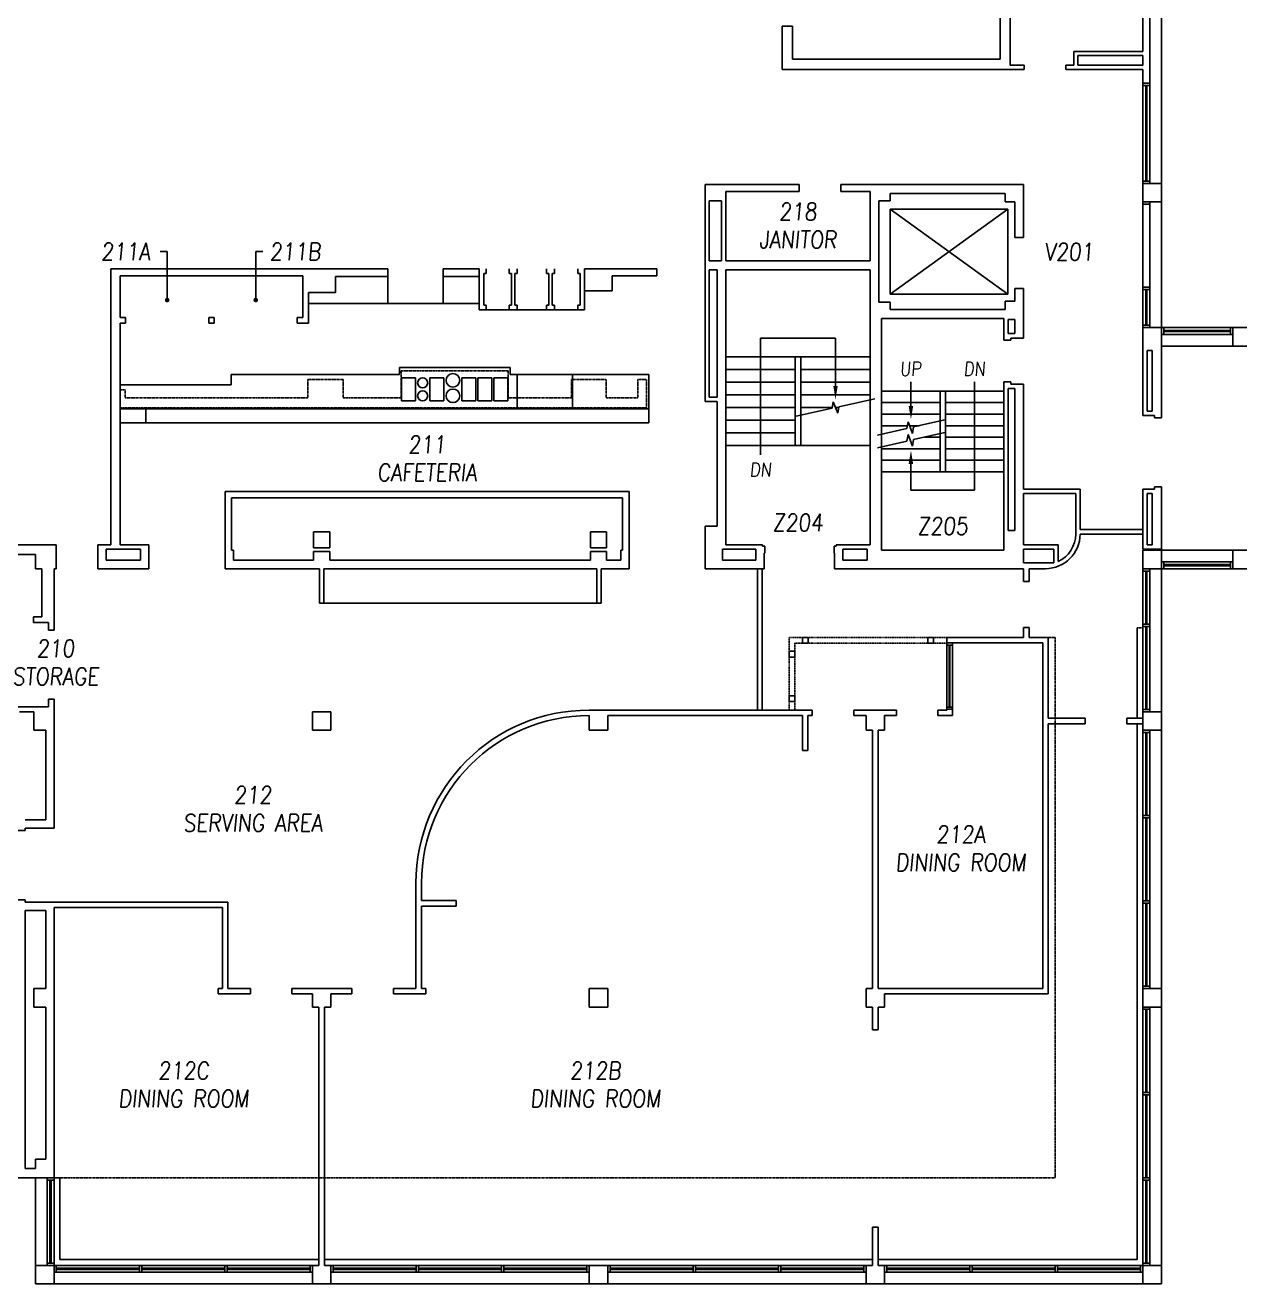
# Model space of a CAD drawing. Extents: x 1352 to 4791, y 589 to 3366.
# Drawn here: x 2563 to 3616, y 648 to 1739 of the extents above; entities that cross this region are included whole.
import ezdxf
from ezdxf.enums import TextEntityAlignment as Align

# ---------------------------------------------------------------- set-up
doc = ezdxf.new("R2010")
doc.units = 0
doc.header["$MEASUREMENT"] = 0
doc.linetypes.add('HIDDEN', pattern=[0.375, 0.25, -0.125])
doc.linetypes.add('HIDDEN2', pattern=[0.1875, 0.125, -0.0625])
for name, color, linetype in [('A-BELOW', 111, 'CONTINUOUS'), ('A-FS-ID', 6, 'CONTINUOUS'), ('A-FS-NM', 6, 'CONTINUOUS'), ('A-GLAZ', 191, 'CONTINUOUS'), ('A-OVHD', 111, 'CONTINUOUS'), ('A-STRS', 4, 'CONTINUOUS'), ('A-WL-EX', 171, 'CONTINUOUS')]:
    doc.layers.add(name, color=color, linetype=linetype)
doc.styles.get("Standard").update_dxf_attribs({"font": 'romans.shx', "width": 0.85, "oblique": 5, "height": 15})

msp = doc.modelspace()

# ---------------------------------------------------------------- linework, layer by layer
at = {"layer": 'A-BELOW'}
for p, q in [((3548, 1601.6), (3548, 1864.6)), ((3532, 1603.6), (3532, 1686.4)), ((3538, 1686.4), (3538, 1603.6)), ((3548, 1476.6), (3548, 1585.6)), ((2877.5, 1527.5), (2877.5, 1497.5)), ((2925.5, 1527.5), (2925.5, 1497.5)), ((2956.5, 1527.5), (2956.5, 1492)), ((2960.5, 1523.5), (2962.5, 1523.5)), ((2960.5, 1523.5), (2960.5, 1496)), ((2962.5, 1527.5), (2962.5, 1523.5)), ((2982.5, 1527.5), (2982.5, 1523.5)), ((2982.5, 1523.5), (2984.5, 1523.5)), ((2984.5, 1523.5), (2984.5, 1496)), ((2987.5, 1523.5), (2989.5, 1523.5)), ((2987.5, 1523.5), (2987.5, 1496)), ((2989.5, 1527.5), (2989.5, 1523.5)), ((3015, 1527.5), (3015, 1523.5)), ((3015, 1523.5), (3017, 1523.5)), ((3017, 1523.5), (3017, 1496)), ((3020, 1523.5), (3022, 1523.5)), ((3020, 1523.5), (3020, 1496)), ((3022, 1527.5), (3022, 1523.5)), ((3042, 1527.5), (3042, 1523.5)), ((3042, 1523.5), (3044, 1523.5)), ((3044, 1523.5), (3044, 1496)), ((3048, 1508.6), (3048, 1492)), ((3532, 1478.6), (3532, 1509.6)), ((3538, 1509.6), (3538, 1478.6)), ((2808.6, 1497.5), (2956.5, 1497.5)), ((2960.5, 1496), (2962.5, 1496)), ((2962.5, 1496), (2962.5, 1492)), ((2982.5, 1496), (2982.5, 1492)), ((2982.5, 1496), (2984.5, 1496)), ((2987.5, 1496), (2989.5, 1496)), ((2989.5, 1496), (2989.5, 1492)), ((3015, 1496), (3015, 1492)), ((3015, 1496), (3017, 1496)), ((3020, 1496), (3022, 1496)), ((3022, 1496), (3022, 1492)), ((3042, 1496), (3044, 1496)), ((3042, 1496), (3042, 1492)), ((2956.5, 1492), (3048, 1492)), ((3608, 1476.6), (3550, 1476.6)), ((3550, 1470.6), (3608, 1470.6)), ((3548, 1460.6), (3610, 1460.6)), ((2887.4, 1442.1), (2983.4, 1442.1)), ((2887.4, 1442.1), (2887.4, 1436.1)), ((2983.4, 1442.1), (2983.4, 1436.1)), ((2741.6, 1436.1), (2887.4, 1436.1)), ((2741.6, 1436.1), (2741.6, 1427.1)), ((2983.4, 1436.1), (3103.6, 1436.1)), ((2989.4, 1436.1), (2989.4, 1406.1)), ((3037.6, 1436.1), (3037.6, 1406.1)), ((3103.6, 1436.1), (3103.6, 1394.1)), ((2645.3, 1427.1), (2741.6, 1427.1)), ((2645.3, 1406.1), (3103.6, 1406.1)), ((2667.6, 1406.1), (2667.6, 1394.1)), ((2645.3, 1394.1), (3103.6, 1394.1)), ((3548, 1283.6), (3610, 1283.6)), ((3548, 1143.6), (3548, 1267.6)), ((3550, 1273.6), (3608, 1273.6)), ((3608, 1267.6), (3550, 1267.6)), ((3532, 1219.6), (3532, 1265.6)), ((3538, 1265.6), (3538, 1219.6)), ((2821.9, 1237.6), (3058.6, 1237.6)), ((3526.9, 1138), (3526.9, 1216.2)), ((3532, 1145.6), (3532, 1217.6)), ((3538, 1217.6), (3538, 1145.6)), ((3362, 1201.2), (3362, 1147.7)), ((3366.8, 1201.2), (3366.8, 1147.7)), ((3526.9, 668.7), (3526.9, 1133.2)), ((3532, 1053.6), (3532, 1125.6)), ((3538, 1125.6), (3538, 1053.6)), ((3548, 903.6), (3548, 1127.6)), ((3532, 979.6), (3532, 1051.6)), ((3538, 1051.6), (3538, 979.6)), ((3532, 905.6), (3532, 977.6)), ((3538, 977.6), (3538, 905.6)), ((3532, 813.6), (3532, 885.6)), ((3538, 885.6), (3538, 813.6)), ((3548, 663.6), (3548, 887.6)), ((3532, 739.6), (3532, 811.6)), ((3538, 811.6), (3538, 739.6)), ((2572, 663.6), (2572, 739.6)), ((2582, 665.6), (2582, 737.6)), ((2588, 739.6), (2593.1, 739.6)), ((2588, 737.6), (2588, 665.6)), ((2593.1, 668.7), (2593.1, 739.6)), ((3532, 665.6), (3532, 737.6)), ((3538, 737.6), (3538, 665.6)), ((2590, 663.6), (2662, 663.6)), ((2662, 657.6), (2590, 657.6)), ((2664, 663.6), (2736, 663.6)), ((2736, 657.6), (2664, 657.6)), ((2738, 663.6), (2810, 663.6)), ((2810, 657.6), (2738, 657.6)), ((2830, 663.6), (2902, 663.6)), ((2902, 657.6), (2830, 657.6)), ((2904, 663.6), (2976, 663.6)), ((2976, 657.6), (2904, 657.6)), ((2978, 663.6), (3050, 663.6)), ((3050, 657.6), (2978, 657.6)), ((3070, 663.6), (3142, 663.6)), ((3142, 657.6), (3070, 657.6)), ((3144, 663.6), (3216, 663.6)), ((3216, 657.6), (3144, 657.6)), ((3218, 663.6), (3290, 663.6)), ((3290, 657.6), (3218, 657.6)), ((3310, 663.6), (3382, 663.6)), ((3382, 657.6), (3310, 657.6)), ((3384, 663.6), (3456, 663.6)), ((3456, 657.6), (3384, 657.6)), ((3458, 663.6), (3530, 663.6)), ((3530, 657.6), (3458, 657.6))]:
    msp.add_line(p, q, dxfattribs=at)
at = {"layer": 'A-BELOW', "linetype": 'HIDDEN'}
for p, q in [((2808.1, 1431.6), (2838.6, 1431.6)), ((2808.1, 1431.6), (2808.1, 1415.6)), ((2838.6, 1431.6), (2838.6, 1415.6)), ((2888.9, 1439.1), (2981.6, 1439.1)), ((2888.9, 1439.1), (2888.9, 1415.6)), ((2981.6, 1439.1), (2981.6, 1415.6)), ((3036.6, 1431.6), (3066.6, 1431.6)), ((3036.6, 1431.6), (3036.6, 1415.6)), ((3066.6, 1431.6), (3066.6, 1415.6)), ((3094.1, 1431.6), (3101.6, 1431.6)), ((3094.1, 1431.6), (3094.1, 1415.6)), ((3101.6, 1431.6), (3101.6, 1407.1)), ((2645.3, 1422.6), (2649.6, 1422.6)), ((2649.6, 1422.6), (2649.6, 1415.6)), ((2649.6, 1415.6), (2808.1, 1415.6)), ((2838.6, 1415.6), (2888.9, 1415.6)), ((2981.6, 1415.6), (3036.6, 1415.6)), ((3066.6, 1415.6), (3094.1, 1415.6)), ((2645.3, 1407.1), (3101.6, 1407.1))]:
    msp.add_line(p, q, dxfattribs=at)
at = {"layer": 'A-BELOW', "linetype": 'Continuous'}
for p, q in [((2889.3, 1433.1), (2901.3, 1433.1)), ((2889.3, 1433.1), (2889.3, 1413.1)), ((2901.3, 1433.1), (2901.3, 1413.1)), ((2913.9, 1433.1), (2925.9, 1433.1)), ((2913.9, 1433.1), (2913.9, 1413.1)), ((2925.9, 1433.1), (2925.9, 1413.1)), ((2941.6, 1433.1), (2953.6, 1433.1)), ((2941.6, 1433.1), (2941.6, 1413.1)), ((2953.6, 1433.1), (2953.6, 1413.1)), ((2955.5, 1433.1), (2967.5, 1433.1)), ((2955.5, 1433.1), (2955.5, 1413.1)), ((2967.5, 1433.1), (2967.5, 1413.1)), ((2969.4, 1433.1), (2981.4, 1433.1)), ((2969.4, 1433.1), (2969.4, 1413.1)), ((2981.4, 1433.1), (2981.4, 1413.1)), ((2889.3, 1413.1), (2901.3, 1413.1)), ((2913.9, 1413.1), (2925.9, 1413.1)), ((2941.6, 1413.1), (2953.6, 1413.1)), ((2955.5, 1413.1), (2967.5, 1413.1)), ((2969.4, 1413.1), (2981.4, 1413.1)), ((2593.1, 668.7), (2817.6, 668.7)), ((2822.4, 668.7), (3297.6, 668.7)), ((3302.4, 668.7), (3526.9, 668.7)), ((2588, 647.6), (2812, 647.6)), ((2828, 647.6), (3052, 647.6)), ((3068, 647.6), (3292, 647.6)), ((3308, 647.6), (3532, 647.6))]:
    msp.add_line(p, q, dxfattribs=at)
for centre, radius in [((2907.6, 1428.7), 4.38), ((2933.8, 1430.9), 5.88), ((2907.6, 1417.5), 4.38), ((2933.8, 1417.5), 5.88)]:
    msp.add_circle(centre, radius, dxfattribs=at)
at = {"layer": 'A-FS-ID'}
for p, q in [((2680.1, 1542.5), (2686.1, 1542.5)), ((2686.1, 1500.5), (2686.1, 1542.5)), ((2762.9, 1500.5), (2762.9, 1542.5)), ((2768.9, 1542.5), (2762.9, 1542.5))]:
    msp.add_line(p, q, dxfattribs=at)
at = {"layer": 'A-FS-ID', "const_width": 2}
for points in [[(2685.1, 1500.5, 1), (2687.1, 1500.5, 1)], [(2763.9, 1500.5, -1), (2761.9, 1500.5, -1)]]:
    msp.add_lwpolyline(points, format="xyb", close=True, dxfattribs=at)
at = {"layer": 'A-GLAZ'}
for p, q in [((3532, 1688.4), (3532, 1686.4)), ((3538, 1688.4), (3532, 1688.4)), ((3538, 1686.4), (3532, 1686.4)), ((3534.5, 1686.4), (3534.5, 1603.6)), ((3534.8, 1686.4), (3534.8, 1603.6)), ((3535.3, 1686.4), (3535.3, 1603.6)), ((3535.5, 1686.4), (3535.5, 1603.6)), ((3538, 1688.4), (3538, 1686.4)), ((3538, 1603.6), (3532, 1603.6)), ((3532, 1603.6), (3532, 1601.6)), ((3538, 1601.6), (3532, 1601.6)), ((3538, 1603.6), (3538, 1601.6)), ((3538, 1585.6), (3532, 1585.6)), ((3532, 1585.6), (3532, 1583.6)), ((3532, 1511.6), (3532, 1583.6)), ((3538, 1583.6), (3532, 1583.6)), ((3538, 1585.6), (3538, 1583.6)), ((3538, 1583.6), (3538, 1511.6)), ((3538, 1511.6), (3532, 1511.6)), ((3532, 1511.6), (3532, 1509.6)), ((3538, 1509.6), (3532, 1509.6)), ((3534.5, 1509.6), (3534.5, 1478.6)), ((3534.8, 1509.6), (3534.8, 1478.6)), ((3535.3, 1509.6), (3535.3, 1478.6)), ((3535.5, 1509.6), (3535.5, 1478.6)), ((3538, 1511.6), (3538, 1509.6)), ((3538, 1478.6), (3532, 1478.6)), ((3532, 1478.6), (3532, 1476.6)), ((3538, 1476.6), (3532, 1476.6)), ((3538, 1478.6), (3538, 1476.6)), ((3548, 1470.6), (3548, 1476.6)), ((3548, 1476.6), (3550, 1476.6)), ((3550, 1470.6), (3550, 1476.6)), ((3550, 1474.1), (3608, 1474.1)), ((3550, 1473.9), (3608, 1473.9)), ((3550, 1473.4), (3608, 1473.4)), ((3550, 1473.1), (3608, 1473.1)), ((3608, 1476.6), (3610, 1476.6)), ((3608, 1470.6), (3608, 1476.6)), ((3610, 1470.6), (3610, 1476.6)), ((3548, 1470.6), (3550, 1470.6)), ((3608, 1470.6), (3610, 1470.6)), ((3538, 1267.6), (3532, 1267.6)), ((3532, 1267.6), (3532, 1265.6)), ((3538, 1267.6), (3538, 1265.6)), ((3548, 1273.6), (3548, 1267.6)), ((3548, 1273.6), (3550, 1273.6)), ((3548, 1267.6), (3550, 1267.6)), ((3550, 1273.6), (3550, 1267.6)), ((3550, 1271.1), (3608, 1271.1)), ((3550, 1270.9), (3608, 1270.9)), ((3550, 1270.4), (3608, 1270.4)), ((3550, 1270.1), (3608, 1270.1)), ((3608, 1273.6), (3608, 1267.6)), ((3608, 1273.6), (3610, 1273.6)), ((3608, 1267.6), (3610, 1267.6)), ((3610, 1273.6), (3610, 1267.6)), ((3538, 1265.6), (3532, 1265.6)), ((3534.5, 1265.6), (3534.5, 1219.6)), ((3534.8, 1265.6), (3534.8, 1219.6)), ((3535.3, 1265.6), (3535.3, 1219.6)), ((3535.5, 1265.6), (3535.5, 1219.6)), ((3538, 1219.6), (3532, 1219.6)), ((3532, 1219.6), (3532, 1217.6)), ((3538, 1217.6), (3532, 1217.6)), ((3534.5, 1217.6), (3534.5, 1145.6)), ((3534.8, 1217.6), (3534.8, 1145.6)), ((3535.3, 1217.6), (3535.3, 1145.6)), ((3535.5, 1217.6), (3535.5, 1145.6)), ((3538, 1219.6), (3538, 1217.6)), ((3362, 1201.2), (3362, 1203.2)), ((3362, 1201.2), (3366.8, 1201.2)), ((3364.1, 1201.2), (3364.1, 1147.7)), ((3364.6, 1201.2), (3364.6, 1147.7)), ((3366.8, 1201.2), (3366.8, 1203.2)), ((3362, 1147.7), (3366.8, 1147.7)), ((3362, 1145.7), (3362, 1147.7)), ((3366.8, 1145.7), (3366.8, 1147.7)), ((3538, 1145.6), (3532, 1145.6)), ((3532, 1145.6), (3532, 1143.6)), ((3538, 1143.6), (3532, 1143.6)), ((3538, 1145.6), (3538, 1143.6)), ((3538, 1127.6), (3532, 1127.6)), ((3532, 1127.6), (3532, 1125.6)), ((3538, 1125.6), (3532, 1125.6)), ((3534.5, 1125.6), (3534.5, 1053.6)), ((3534.8, 1125.6), (3534.8, 1053.6)), ((3535.3, 1125.6), (3535.3, 1053.6)), ((3535.5, 1125.6), (3535.5, 1053.6)), ((3538, 1127.6), (3538, 1125.6)), ((3538, 1053.6), (3532, 1053.6)), ((3532, 1053.6), (3532, 1051.6)), ((3538, 1051.6), (3532, 1051.6)), ((3534.5, 1051.6), (3534.5, 979.6)), ((3534.8, 1051.6), (3534.8, 979.6)), ((3535.3, 1051.6), (3535.3, 979.6)), ((3535.5, 1051.6), (3535.5, 979.6)), ((3538, 1053.6), (3538, 1051.6)), ((3538, 979.6), (3532, 979.6)), ((3532, 979.6), (3532, 977.6)), ((3538, 977.6), (3532, 977.6)), ((3534.5, 977.6), (3534.5, 905.6)), ((3534.8, 977.6), (3534.8, 905.6)), ((3535.3, 977.6), (3535.3, 905.6)), ((3535.5, 977.6), (3535.5, 905.6)), ((3538, 979.6), (3538, 977.6)), ((3538, 905.6), (3532, 905.6)), ((3532, 905.6), (3532, 903.6)), ((3538, 903.6), (3532, 903.6)), ((3538, 905.6), (3538, 903.6)), ((3538, 887.6), (3532, 887.6)), ((3532, 887.6), (3532, 885.6)), ((3538, 885.6), (3532, 885.6)), ((3534.5, 885.6), (3534.5, 813.6)), ((3534.8, 885.6), (3534.8, 813.6)), ((3535.3, 885.6), (3535.3, 813.6)), ((3535.5, 885.6), (3535.5, 813.6)), ((3538, 887.6), (3538, 885.6)), ((3538, 813.6), (3532, 813.6)), ((3532, 813.6), (3532, 811.6)), ((3538, 811.6), (3532, 811.6)), ((3534.5, 811.6), (3534.5, 739.6)), ((3534.8, 811.6), (3534.8, 739.6)), ((3535.3, 811.6), (3535.3, 739.6)), ((3535.5, 811.6), (3535.5, 739.6)), ((3538, 813.6), (3538, 811.6)), ((2582, 737.6), (2582, 739.6)), ((2582, 739.6), (2588, 739.6)), ((2582, 737.6), (2588, 737.6)), ((2584.5, 665.6), (2584.5, 737.6)), ((2584.8, 665.6), (2584.8, 737.6)), ((2585.3, 665.6), (2585.3, 737.6)), ((2585.5, 665.6), (2585.5, 737.6)), ((2588, 737.6), (2588, 739.6)), ((3538, 739.6), (3532, 739.6)), ((3532, 739.6), (3532, 737.6)), ((3538, 737.6), (3532, 737.6)), ((3534.5, 737.6), (3534.5, 665.6)), ((3534.8, 737.6), (3534.8, 665.6)), ((3535.3, 737.6), (3535.3, 665.6)), ((3535.5, 737.6), (3535.5, 665.6)), ((3538, 739.6), (3538, 737.6)), ((2582, 663.6), (2582, 665.6)), ((2582, 665.6), (2588, 665.6)), ((2582, 663.6), (2588, 663.6)), ((2588, 663.6), (2588, 665.6)), ((2588, 663.6), (2590, 663.6)), ((2588, 663.6), (2588, 657.6)), ((2588, 657.6), (2590, 657.6)), ((2590, 663.6), (2590, 657.6)), ((2590, 661.1), (2662, 661.1)), ((2590, 660.9), (2662, 660.9)), ((2590, 660.4), (2662, 660.4)), ((2590, 660.1), (2662, 660.1)), ((2662, 663.6), (2662, 657.6)), ((2662, 663.6), (2664, 663.6)), ((2662, 657.6), (2664, 657.6)), ((2664, 663.6), (2664, 657.6)), ((2664, 661.1), (2736, 661.1)), ((2664, 660.9), (2736, 660.9)), ((2664, 660.4), (2736, 660.4)), ((2664, 660.1), (2736, 660.1)), ((2736, 663.6), (2738, 663.6)), ((2736, 663.6), (2736, 657.6)), ((2736, 657.6), (2738, 657.6)), ((2738, 663.6), (2738, 657.6)), ((2738, 661.1), (2810, 661.1)), ((2738, 660.9), (2810, 660.9)), ((2738, 660.4), (2810, 660.4)), ((2738, 660.1), (2810, 660.1)), ((2810, 663.6), (2812, 663.6)), ((2810, 663.6), (2810, 657.6)), ((2810, 657.6), (2812, 657.6)), ((2812, 663.6), (2812, 657.6)), ((2828, 663.6), (2828, 657.6)), ((2828, 663.6), (2830, 663.6)), ((2828, 657.6), (2830, 657.6)), ((2830, 663.6), (2830, 657.6)), ((2830, 661.1), (2902, 661.1)), ((2830, 660.9), (2902, 660.9)), ((2830, 660.4), (2902, 660.4)), ((2830, 660.1), (2902, 660.1)), ((2902, 663.6), (2904, 663.6)), ((2902, 663.6), (2902, 657.6)), ((2902, 657.6), (2904, 657.6)), ((2904, 663.6), (2904, 657.6)), ((2904, 661.1), (2976, 661.1)), ((2904, 660.9), (2976, 660.9)), ((2904, 660.4), (2976, 660.4)), ((2904, 660.1), (2976, 660.1)), ((2976, 663.6), (2976, 657.6)), ((2976, 663.6), (2978, 663.6)), ((2976, 657.6), (2978, 657.6)), ((2978, 663.6), (2978, 657.6)), ((2978, 661.1), (3050, 661.1)), ((2978, 660.9), (3050, 660.9)), ((2978, 660.4), (3050, 660.4)), ((2978, 660.1), (3050, 660.1)), ((3050, 663.6), (3050, 657.6)), ((3050, 663.6), (3052, 663.6)), ((3050, 657.6), (3052, 657.6)), ((3052, 663.6), (3052, 657.6)), ((3068, 663.6), (3070, 663.6)), ((3068, 663.6), (3068, 657.6)), ((3068, 657.6), (3070, 657.6)), ((3070, 663.6), (3070, 657.6)), ((3070, 661.1), (3142, 661.1)), ((3070, 660.9), (3142, 660.9)), ((3070, 660.4), (3142, 660.4)), ((3070, 660.1), (3142, 660.1)), ((3142, 663.6), (3142, 657.6)), ((3142, 663.6), (3144, 663.6)), ((3142, 657.6), (3144, 657.6)), ((3144, 663.6), (3144, 657.6)), ((3144, 661.1), (3216, 661.1)), ((3144, 660.9), (3216, 660.9)), ((3144, 660.4), (3216, 660.4)), ((3144, 660.1), (3216, 660.1)), ((3216, 663.6), (3218, 663.6)), ((3216, 663.6), (3216, 657.6)), ((3216, 657.6), (3218, 657.6)), ((3218, 663.6), (3218, 657.6)), ((3218, 661.1), (3290, 661.1)), ((3218, 660.9), (3290, 660.9)), ((3218, 660.4), (3290, 660.4)), ((3218, 660.1), (3290, 660.1)), ((3290, 663.6), (3290, 657.6)), ((3290, 663.6), (3292, 663.6)), ((3290, 657.6), (3292, 657.6)), ((3308, 663.6), (3308, 657.6)), ((3308, 663.6), (3310, 663.6)), ((3308, 657.6), (3310, 657.6)), ((3310, 663.6), (3310, 657.6)), ((3310, 661.1), (3382, 661.1)), ((3310, 660.9), (3382, 660.9)), ((3310, 660.4), (3382, 660.4)), ((3310, 660.1), (3382, 660.1)), ((3382, 663.6), (3384, 663.6)), ((3382, 663.6), (3382, 657.6)), ((3382, 657.6), (3384, 657.6)), ((3384, 663.6), (3384, 657.6)), ((3384, 661.1), (3456, 661.1)), ((3384, 660.9), (3456, 660.9)), ((3384, 660.4), (3456, 660.4)), ((3384, 660.1), (3456, 660.1)), ((3456, 663.6), (3456, 657.6)), ((3456, 663.6), (3458, 663.6)), ((3456, 657.6), (3458, 657.6)), ((3458, 663.6), (3458, 657.6)), ((3458, 661.1), (3530, 661.1)), ((3458, 660.9), (3530, 660.9)), ((3458, 660.4), (3530, 660.4)), ((3458, 660.1), (3530, 660.1)), ((3530, 663.6), (3532, 663.6)), ((3530, 663.6), (3530, 657.6)), ((3530, 657.6), (3532, 657.6)), ((3538, 665.6), (3532, 665.6)), ((3532, 665.6), (3532, 663.6)), ((3538, 663.6), (3532, 663.6)), ((3532, 663.6), (3532, 657.6)), ((3538, 665.6), (3538, 663.6))]:
    msp.add_line(p, q, dxfattribs=at)
at = {"layer": 'A-OVHD', "linetype": 'HIDDEN'}
for p, q in [((3526.9, 1216.2), (3532, 1216.2)), ((3449.9, 1208), (3456, 1208)), ((3456, 739.6), (3456, 1208)), ((2593.1, 739.6), (3456, 739.6))]:
    msp.add_line(p, q, dxfattribs=at)
at = {"layer": 'A-OVHD', "linetype": 'HIDDEN2'}
for p, q in [((3225.3, 1196), (3225.3, 1208)), ((3225.3, 1208), (3236.8, 1208)), ((3230.3, 1203), (3236.8, 1203)), ((3230.3, 1203), (3230.3, 1196)), ((3241.8, 1208), (3345.5, 1208)), ((3241.8, 1203), (3345.5, 1203)), ((3350.5, 1208), (3362, 1208)), ((3350.5, 1203), (3362, 1203)), ((3225.3, 1157.5), (3225.3, 1191)), ((3230.3, 1191), (3230.3, 1157.5)), ((3225.3, 1145), (3225.3, 1152.5)), ((3230.3, 1152.5), (3230.3, 1145))]:
    msp.add_line(p, q, dxfattribs=at)
at = {"layer": 'A-STRS'}
for p, q in [((3313, 1579.3), (3414.9, 1579.3)), ((3313, 1579.3), (3414.9, 1505.6)), ((3414.9, 1579.3), (3313, 1505.6)), ((3313, 1505.6), (3313, 1579.3)), ((3414.9, 1579.3), (3414.9, 1505.6)), ((3414.9, 1505.6), (3313, 1505.6)), ((3409.9, 1505.6), (3318, 1505.6)), ((3200.4, 1467.4), (3200.4, 1366.4)), ((3200.4, 1467.4), (3265.5, 1467.4)), ((3265.5, 1426), (3265.5, 1467.4)), ((3170.4, 1451.4), (3295.5, 1451.4)), ((3230.4, 1451.4), (3230.4, 1374.4)), ((3235.5, 1374.4), (3235.5, 1451.4)), ((3170.4, 1440.4), (3230.4, 1440.4)), ((3235.5, 1440.4), (3295.5, 1440.4)), ((3330.9, 1408.7), (3330.9, 1429.6)), ((3386.1, 1335.6), (3386.1, 1429.6)), ((3170.4, 1429.4), (3230.4, 1429.4)), ((3170.4, 1429.4), (3230.4, 1429.4)), ((3235.5, 1429.4), (3295.5, 1429.4)), ((3411.5, 1421.6), (3305.5, 1421.6)), ((3356.3, 1351.6), (3356.3, 1421.6)), ((3360.8, 1351.6), (3360.8, 1421.6)), ((3170.4, 1418.4), (3230.4, 1418.4)), ((3197.6, 1418.4), (3200.4, 1418.4)), ((3203.2, 1418.4), (3230.4, 1418.4)), ((3235.5, 1418.4), (3295.5, 1418.4)), ((3262.6, 1406.7), (3263.6, 1412.3)), ((3263.6, 1412.3), (3267.4, 1402.4)), ((3267.4, 1402.4), (3268.4, 1408)), ((3268.4, 1408), (3299.5, 1415)), ((3356.3, 1411.6), (3305.5, 1411.6)), ((3411.5, 1411.6), (3360.8, 1411.6)), ((3170.4, 1407.4), (3230.4, 1407.4)), ((3170.4, 1407.4), (3197.6, 1407.4)), ((3200.4, 1407.4), (3203.2, 1407.4)), ((3231.5, 1399.8), (3262.6, 1406.7)), ((3235.5, 1407.4), (3262.7, 1407.4)), ((3265.5, 1407.4), (3268.3, 1407.4)), ((3356.3, 1401.6), (3305.5, 1401.6)), ((3411.5, 1401.6), (3360.8, 1401.6)), ((3170.4, 1396.4), (3230.4, 1396.4)), ((3301.9, 1383.5), (3327.3, 1389.2)), ((3327.8, 1391.6), (3305.5, 1391.6)), ((3328.4, 1394.8), (3327.3, 1389.2)), ((3328.4, 1394.8), (3332.1, 1384.9)), ((3338.1, 1391.6), (3329.6, 1391.6)), ((3332.1, 1384.9), (3333.2, 1390.5)), ((3333.2, 1390.5), (3360.3, 1396.6)), ((3411.5, 1391.6), (3360.8, 1391.6)), ((3378.9, 1391.6), (3387.4, 1391.6)), ((3389.2, 1391.6), (3411.5, 1391.6)), ((3170.4, 1385.4), (3230.4, 1385.4)), ((3301.9, 1372.5), (3327.3, 1378.2)), ((3328.4, 1383.8), (3327.3, 1378.2)), ((3328.4, 1383.8), (3332.1, 1373.9)), ((3332.1, 1373.9), (3333.2, 1379.5)), ((3333.2, 1379.5), (3360.3, 1385.6)), ((3356.3, 1381.6), (3342.5, 1381.6)), ((3411.5, 1381.6), (3360.8, 1381.6)), ((3387.8, 1381.6), (3389, 1381.6)), ((3170.4, 1374.4), (3295.5, 1374.4)), ((3356.3, 1371.6), (3305.5, 1371.6)), ((3411.5, 1371.6), (3360.8, 1371.6)), ((3356.3, 1361.6), (3305.5, 1361.6)), ((3330.9, 1358.4), (3330.9, 1335.6)), ((3411.5, 1361.6), (3360.8, 1361.6)), ((3411.5, 1351.6), (3305.5, 1351.6)), ((3386.1, 1335.6), (3330.9, 1335.6))]:
    msp.add_line(p, q, dxfattribs=at)
for points in [[(3267.4, 1426), (3263.6, 1426), (3265.5, 1414.3)], [(3328.9, 1408.7), (3332.8, 1408.7), (3330.9, 1397.1)], [(3332.8, 1358.4), (3328.9, 1358.4), (3330.9, 1370.1)]]:
    msp.add_solid(points, dxfattribs=at)
at = {"layer": 'A-WL-EX'}
for p, q in [((3417, 1704.1), (3417, 1965.4)), ((3408.1, 1709.4), (3408.1, 1860.1)), ((3532, 1716.1), (3532, 1779.9)), ((3538, 1779.9), (3538, 1688.4)), ((3219.3, 1738), (3228.1, 1738)), ((3219.3, 1700.5), (3219.3, 1738)), ((3228.1, 1709.4), (3228.1, 1738)), ((3472, 1716.1), (3532, 1716.1)), ((3472, 1704.1), (3472, 1716.1)), ((3228.1, 1709.4), (3408.1, 1709.4)), ((3417, 1704.1), (3429.1, 1704.1)), ((3429.1, 1704.1), (3429.1, 1700.5)), ((3465.1, 1704.1), (3472, 1704.1)), ((3465.1, 1704.1), (3465.1, 1700.5)), ((3475.6, 1712.5), (3532, 1712.5)), ((3475.6, 1704.1), (3475.6, 1712.5)), ((3475.6, 1704.1), (3532, 1704.1)), ((3532, 1704.1), (3532, 1712.5)), ((3532, 1704.1), (3532, 1712.5)), ((3219.3, 1700.5), (3429.1, 1700.5)), ((3465.1, 1700.5), (3532, 1700.5)), ((3532, 1688.4), (3532, 1700.5)), ((3152.5, 1600.6), (3234, 1600.6)), ((3152.5, 1600.6), (3152.5, 1412.6)), ((3170.4, 1594.6), (3234, 1594.6)), ((3170.4, 1594.6), (3170.4, 1534.6)), ((3234, 1594.6), (3234, 1600.6)), ((3270, 1600.6), (3428.5, 1600.6)), ((3270, 1594.6), (3270, 1600.6)), ((3270, 1594.6), (3295.5, 1594.6)), ((3295.5, 1534.6), (3295.5, 1594.6)), ((3428.5, 1554.6), (3428.5, 1600.6)), ((3548, 1601.6), (3532, 1601.6)), ((3532, 1585.6), (3532, 1601.6)), ((3532, 1601.6), (3532, 1585.6)), ((3548, 1585.6), (3548, 1601.6)), ((3156.1, 1586.6), (3166.6, 1586.6)), ((3156.1, 1586.6), (3156.1, 1534.6)), ((3166.6, 1586.6), (3166.6, 1534.6)), ((3303.1, 1498.6), (3303.1, 1586.6)), ((3303.1, 1586.6), (3313, 1586.6)), ((3313, 1593), (3412.5, 1593)), ((3313, 1586.6), (3313, 1593)), ((3412.5, 1593), (3412.5, 1585.6)), ((3412.5, 1585.6), (3420.9, 1585.6)), ((3420.9, 1554.6), (3420.9, 1585.6)), ((3532, 1585.6), (3548, 1585.6)), ((3420.9, 1554.6), (3428.5, 1554.6)), ((3156.1, 1534.6), (3166.6, 1534.6)), ((3170.4, 1534.6), (3295.5, 1534.6)), ((2637.3, 1527.5), (2877.5, 1527.5)), ((2637.3, 1527.5), (2637.3, 1288.4)), ((2645.3, 1521.5), (2803.8, 1521.5)), ((2645.3, 1521.5), (2645.3, 1485.5)), ((2803.8, 1521.5), (2803.8, 1485.5)), ((2832, 1520.9), (2877.5, 1520.9)), ((2832, 1520.9), (2832, 1507)), ((2925.5, 1527.5), (2956.5, 1527.5)), ((2925.5, 1520.9), (2956.5, 1520.9)), ((3048, 1527.5), (3048, 1508.6)), ((3048, 1527.5), (3110.5, 1527.5)), ((3072, 1521.5), (3072, 1508.6)), ((3072, 1521.5), (3110.5, 1521.5)), ((3110.5, 1527.5), (3110.5, 1521.5)), ((3156.1, 1526.6), (3156.1, 1416.4)), ((3156.1, 1526.6), (3162.8, 1526.6)), ((3162.8, 1526.6), (3162.8, 1416.4)), ((3170.4, 1526.6), (3170.4, 1288.4)), ((3170.4, 1526.6), (3295.5, 1526.6)), ((3295.5, 1288.4), (3295.5, 1526.6)), ((2808.6, 1507), (2832, 1507)), ((2808.6, 1507), (2808.6, 1480.6)), ((3048, 1508.6), (3072, 1508.6)), ((3420.9, 1499.6), (3420.9, 1510.6)), ((3420.9, 1510.6), (3428.5, 1510.6)), ((3428.5, 1467.6), (3428.5, 1510.6)), ((3313, 1498.6), (3303.1, 1498.6)), ((3313, 1492.2), (3313, 1498.6)), ((3420.9, 1499.6), (3412.5, 1499.6)), ((3412.5, 1499.6), (3412.5, 1492.2)), ((2645.3, 1485.5), (2650.1, 1485.5)), ((2650.1, 1485.5), (2650.1, 1480.6)), ((2722.1, 1485.5), (2722.1, 1480.6)), ((2722.1, 1485.5), (2726.9, 1485.5)), ((2726.9, 1485.5), (2726.9, 1480.6)), ((2798.9, 1485.5), (2798.9, 1480.6)), ((2798.9, 1485.5), (2803.8, 1485.5)), ((3305.5, 1283.6), (3305.5, 1484.6)), ((3305.5, 1484.6), (3411.5, 1484.6)), ((3313, 1492.2), (3412.5, 1492.2)), ((3411.5, 1467.6), (3411.5, 1484.6)), ((2645.3, 1480.6), (2645.3, 1288.4)), ((2645.3, 1480.6), (2650.1, 1480.6)), ((2722.1, 1480.6), (2726.9, 1480.6)), ((2798.9, 1480.6), (2808.6, 1480.6)), ((3415.1, 1471.4), (3415.1, 1483.6)), ((3415.1, 1483.6), (3420.9, 1483.6)), ((3420.9, 1471.4), (3420.9, 1483.6)), ((3548, 1476.6), (3532, 1476.6)), ((3532, 1476.6), (3532, 1460.6)), ((3548, 1476.6), (3548, 1460.6)), ((3622, 1476.6), (3610, 1476.6)), ((3610, 1460.6), (3610, 1476.6)), ((3411.5, 1465.6), (3411.5, 1467.6)), ((3411.5, 1465.6), (3417.5, 1465.6)), ((3415.1, 1471.4), (3420.9, 1471.4)), ((3417.5, 1467.6), (3428.5, 1467.6)), ((3417.5, 1465.6), (3417.5, 1467.6)), ((3532, 1400.5), (3532, 1460.6)), ((3535.8, 1404.2), (3535.8, 1456.9)), ((3535.8, 1456.9), (3540, 1456.9)), ((3540, 1404.2), (3540, 1456.9)), ((3548, 1398.5), (3548, 1460.6)), ((3610, 1460.6), (3622, 1460.6)), ((3411.5, 1283.6), (3411.5, 1429.6)), ((3411.5, 1429.6), (3417.5, 1429.6)), ((3417.5, 1427.6), (3417.5, 1429.6)), ((3415.1, 1423.9), (3420.9, 1423.9)), ((3415.1, 1300.6), (3415.1, 1423.9)), ((3417.5, 1427.6), (3428.5, 1427.6)), ((3420.9, 1300.6), (3420.9, 1423.9)), ((3428.5, 1336.5), (3428.5, 1427.6)), ((3152.5, 1412.6), (3162.8, 1412.6)), ((3156.1, 1416.4), (3162.8, 1416.4)), ((3162.8, 1412.6), (3162.8, 1304.6)), ((3532, 1400.5), (3542, 1400.5)), ((3535.8, 1404.2), (3540, 1404.2)), ((3542, 1398.5), (3542, 1400.5)), ((3542, 1398.5), (3548, 1398.5)), ((2736.3, 1334.6), (3086.5, 1334.6)), ((2736.3, 1334.6), (2736.3, 1267.6)), ((3086.5, 1334.6), (3086.5, 1267.6)), ((3477.5, 1336.5), (3428.5, 1336.5)), ((3428.5, 1288.4), (3428.5, 1332.7)), ((3428.5, 1332.7), (3473.8, 1332.7)), ((3473.8, 1297.6), (3473.8, 1332.7)), ((3477.5, 1301.6), (3477.5, 1336.5)), ((3532, 1336.5), (3532, 1284.6)), ((3532, 1336.5), (3542, 1336.5)), ((3535.8, 1288.4), (3535.8, 1332.7)), ((3535.8, 1332.7), (3540, 1332.7)), ((3540, 1288.4), (3540, 1332.7)), ((3542, 1338.5), (3548, 1338.5)), ((3542, 1336.5), (3542, 1338.5)), ((3548, 1284.6), (3548, 1338.5)), ((2742, 1328.9), (3080.8, 1328.9)), ((2742, 1328.9), (2742, 1283.6)), ((3080.8, 1328.9), (3080.8, 1283.6)), ((2813, 1299.6), (2813, 1285.6)), ((2827, 1299.6), (2813, 1299.6)), ((2827, 1285.6), (2827, 1299.6)), ((3053, 1299.6), (3053, 1285.6)), ((3067, 1299.6), (3053, 1299.6)), ((3067, 1285.6), (3067, 1299.6)), ((3152.5, 1304.6), (3152.5, 1267.6)), ((3152.5, 1304.6), (3162.8, 1304.6)), ((3420.9, 1300.6), (3415.1, 1300.6)), ((3477.5, 1301.6), (3532, 1301.6)), ((3477.5, 1301.6), (3532, 1301.6)), ((3477.5, 1301.6), (3532, 1301.6)), ((2531.9, 1288.4), (2590, 1288.4)), ((2590, 1288.4), (2590, 1267.6)), ((2626, 1288.4), (2637.3, 1288.4)), ((2626, 1288.4), (2626, 1267.6)), ((2645.3, 1288.4), (2670.3, 1288.4)), ((2670.3, 1288.4), (2670.3, 1267.6)), ((3170.4, 1288.4), (3202.2, 1288.4)), ((3202.2, 1288.4), (3202.2, 1287.1)), ((3266.2, 1288.4), (3295.5, 1288.4)), ((3266.2, 1288.4), (3266.2, 1287.1)), ((3428.5, 1288.4), (3458.5, 1288.4)), ((3458.5, 1288.4), (3458.5, 1273.8)), ((3477.5, 1297.6), (3532, 1297.6)), ((3477.5, 1297.6), (3532, 1297.6)), ((3477.5, 1297.6), (3532, 1297.6)), ((3535.8, 1288.4), (3540, 1288.4)), ((2521.4, 1279.9), (2572, 1279.9)), ((2572, 1279.9), (2572, 1267.6)), ((2663, 1284.6), (2633.3, 1284.6)), ((2633.3, 1284.6), (2633.3, 1274.9)), ((2663, 1284.6), (2663, 1274.9)), ((2743.5, 1283.6), (2742, 1283.6)), ((2743.5, 1283.6), (2743.5, 1274.9)), ((2813, 1285.6), (2827, 1285.6)), ((2813, 1282.6), (2813, 1274.9)), ((2827, 1282.6), (2813, 1282.6)), ((2827, 1274.9), (2827, 1282.6)), ((3053, 1285.6), (3067, 1285.6)), ((3067, 1282.6), (3053, 1282.6)), ((3053, 1282.6), (3053, 1274.9)), ((3067, 1274.9), (3067, 1282.6)), ((3079.4, 1283.6), (3079.4, 1274.9)), ((3079.4, 1283.6), (3080.8, 1283.6)), ((3196.4, 1284.6), (3167.5, 1284.6)), ((3167.5, 1274.9), (3167.5, 1284.6)), ((3196.4, 1284.6), (3196.4, 1274.9)), ((3202.2, 1287.1), (3204.2, 1287.1)), ((3203.7, 1281.1), (3203.7, 1267.6)), ((3203.7, 1281.1), (3204.2, 1281.1)), ((3204.2, 1287.1), (3204.2, 1281.1)), ((3264.2, 1287.1), (3264.2, 1281.1)), ((3264.2, 1287.1), (3266.2, 1287.1)), ((3264.2, 1281.1), (3264.7, 1281.1)), ((3264.7, 1281.1), (3264.7, 1267.6)), ((3271.9, 1284.6), (3293, 1284.6)), ((3271.9, 1284.6), (3271.9, 1274.9)), ((3293, 1284.6), (3293, 1274.9)), ((3305.5, 1283.6), (3411.5, 1283.6)), ((3428.5, 1284.6), (3454.8, 1284.6)), ((3428.5, 1272.7), (3428.5, 1284.6)), ((3454.8, 1284.6), (3454.8, 1272.7)), ((3532, 1284.6), (3548, 1284.6)), ((3548, 1283.6), (3532, 1283.6)), ((3532, 1283.6), (3532, 1267.6)), ((3548, 1267.6), (3548, 1283.6)), ((3610, 1267.6), (3610, 1283.6)), ((3622, 1283.6), (3610, 1283.6)), ((2572, 1267.6), (2577.3, 1267.6)), ((2577.3, 1225.9), (2577.3, 1267.6)), ((2588, 1267.6), (2590, 1267.6)), ((2588, 1214.4), (2588, 1267.6)), ((2626, 1267.6), (2670.3, 1267.6)), ((2633.3, 1274.9), (2663, 1274.9)), ((2736.3, 1267.6), (2818.3, 1267.6)), ((2743.5, 1274.9), (2813, 1274.9)), ((2818.3, 1267.6), (2818.3, 1237.6)), ((2821.9, 1267.6), (3058.6, 1267.6)), ((2821.9, 1267.6), (2821.9, 1237.6)), ((2827, 1274.9), (3053, 1274.9)), ((3058.6, 1267.6), (3058.6, 1237.6)), ((3062.3, 1267.6), (3086.5, 1267.6)), ((3062.3, 1267.6), (3062.3, 1237.6)), ((3067, 1274.9), (3079.4, 1274.9)), ((3152.5, 1267.6), (3203.7, 1267.6)), ((3167.5, 1274.9), (3196.4, 1274.9)), ((3198, 1267.6), (3198, 1145)), ((3198, 1267.6), (3198, 1145)), ((3198, 1267.6), (3198, 1145)), ((3202, 1267.6), (3202, 1145)), ((3202, 1267.6), (3202, 1145)), ((3202, 1267.6), (3202, 1145)), ((3264.7, 1267.6), (3428.5, 1267.6)), ((3271.9, 1274.9), (3293, 1274.9)), ((3428.5, 1272.7), (3454.8, 1272.7)), ((3428.5, 1267.6), (3428.5, 1256.6)), ((3433.3, 1267.6), (3433.3, 1256.6)), ((3433.3, 1267.6), (3447.5, 1267.6)), ((3532, 1267.6), (3548, 1267.6)), ((3610, 1267.6), (3622, 1267.6)), ((3428.5, 1256.6), (3433.3, 1256.6)), ((2818.3, 1237.6), (2821.9, 1237.6)), ((3058.6, 1237.6), (3062.3, 1237.6)), ((2570.3, 1225.9), (2577.3, 1225.9)), ((2570.3, 1225.9), (2570.3, 1221)), ((2570.3, 1221), (2583.2, 1221)), ((2583.2, 1214.4), (2583.2, 1221)), ((2583.2, 1214.4), (2588, 1214.4)), ((3428.5, 1216.6), (3433.3, 1216.6)), ((3428.5, 1216.6), (3428.5, 1208)), ((3433.3, 1216.6), (3433.3, 1208)), ((3236.8, 1203), (3236.8, 1208)), ((3236.8, 1208), (3241.8, 1208)), ((3236.8, 1203), (3241.8, 1203)), ((3241.8, 1203), (3241.8, 1208)), ((3345.5, 1208), (3350.5, 1208)), ((3345.5, 1203), (3345.5, 1208)), ((3345.5, 1203), (3350.5, 1203)), ((3350.5, 1203), (3350.5, 1208)), ((3362, 1208), (3428.5, 1208)), ((3362, 1203.2), (3362, 1208)), ((3362, 1203.2), (3366.8, 1203.2)), ((3366.8, 1203.2), (3445.1, 1203.2)), ((3433.3, 1208), (3449.9, 1208)), ((3445.1, 903.6), (3445.1, 1203.2)), ((3449.9, 1138), (3449.9, 1208)), ((3225.3, 1196), (3230.3, 1196)), ((3225.3, 1191), (3225.3, 1196)), ((3225.3, 1191), (3230.3, 1191)), ((3230.3, 1191), (3230.3, 1196)), ((3225.3, 1157.5), (3230.3, 1157.5)), ((3225.3, 1152.5), (3225.3, 1157.5)), ((3230.3, 1152.5), (3230.3, 1157.5)), ((2583.2, 1147.9), (2516.5, 1147.9)), ((2583.2, 1147.9), (2583.2, 1154.4)), ((2583.2, 1154.4), (2588, 1154.4)), ((2588, 1042.6), (2588, 1154.4)), ((3225.3, 1152.5), (3230.3, 1152.5)), ((2570.5, 1143.6), (2558.2, 1143.6)), ((2570.5, 1127.6), (2570.5, 1143.6)), ((2812, 1143.6), (2812, 1127.6)), ((2828, 1143.6), (2812, 1143.6)), ((2828, 1127.6), (2828, 1143.6)), ((3051.8, 1145), (3245.3, 1145)), ((3052, 1140.2), (3052, 1127.6)), ((3068, 1140.2), (3236.8, 1140.2)), ((3068, 1127.6), (3068, 1140.2)), ((3236.8, 1110), (3236.8, 1140.2)), ((3241.5, 1110), (3241.5, 1140.2)), ((3241.5, 1140.2), (3245.3, 1140.2)), ((3245.3, 1140.2), (3245.3, 1145)), ((3281.3, 1145), (3318.3, 1145)), ((3281.3, 1140.2), (3281.3, 1145)), ((3281.3, 1140.2), (3292, 1140.2)), ((3292, 1140.2), (3292, 1127.6)), ((3308, 1127.6), (3308, 1140.2)), ((3308, 1140.2), (3318.3, 1140.2)), ((3318.3, 1140.2), (3318.3, 1145)), ((3354.3, 1145), (3362, 1145)), ((3354.3, 1140.2), (3354.3, 1145)), ((3354.3, 1140.2), (3366.8, 1140.2)), ((3362, 1145.7), (3362, 1145)), ((3362, 1145.7), (3366.8, 1145.7)), ((3366.8, 1145.7), (3366.8, 1140.2)), ((3482, 1138), (3449.9, 1138)), ((3482, 1138), (3482, 1133.2)), ((3532, 1138), (3518, 1138)), ((3518, 1138), (3518, 1133.2)), ((3532, 1143.6), (3532, 1127.6)), ((3548, 1143.6), (3532, 1143.6)), ((3548, 1127.6), (3548, 1143.6)), ((2580.8, 1127.6), (2570.5, 1127.6)), ((2580.8, 1127.6), (2580.8, 1049.9)), ((2812, 1127.6), (2828, 1127.6)), ((3052, 1127.6), (3068, 1127.6)), ((3292, 1127.6), (3297.6, 1127.6)), ((3297.6, 1127.6), (3297.6, 903.6)), ((3302.4, 1127.6), (3302.4, 903.6)), ((3302.4, 1127.6), (3308, 1127.6)), ((3449.9, 898.9), (3449.9, 1133.2)), ((3482, 1133.2), (3449.9, 1133.2)), ((3532, 1133.2), (3518, 1133.2)), ((3532, 1127.6), (3548, 1127.6)), ((3241.5, 1110), (3236.8, 1110)), ((2563, 1049.9), (2580.8, 1049.9)), ((2555, 1040.6), (2563, 1040.6)), ((2563, 1040.6), (2563, 1042.6)), ((2563, 1042.6), (2588, 1042.6)), ((2901.8, 903.6), (2901.8, 995)), ((2906.5, 979.9), (2906.5, 995)), ((2555, 980.6), (2563, 980.6)), ((2563, 978.6), (2563, 980.6)), ((2563, 978.6), (2738.8, 978.6)), ((2563, 747.6), (2563, 971.4)), ((2563, 971.4), (2580.8, 971.4)), ((2580.8, 971.4), (2580.8, 903.6)), ((2588, 973.9), (2588, 739.6)), ((2588, 973.9), (2734, 973.9)), ((2734, 903.6), (2734, 973.9)), ((2738.8, 903.6), (2738.8, 978.6)), ((2936.5, 979.9), (2906.5, 979.9)), ((2906.5, 903.6), (2906.5, 975.1)), ((2936.5, 975.1), (2906.5, 975.1)), ((2936.5, 975.1), (2936.5, 979.9)), ((2570.5, 887.6), (2570.5, 903.6)), ((2570.5, 903.6), (2580.8, 903.6)), ((2730.3, 898.9), (2730.3, 903.6)), ((2734, 903.6), (2730.3, 903.6)), ((2758.3, 898.9), (2730.3, 898.9)), ((2758.3, 903.6), (2738.8, 903.6)), ((2758.3, 898.9), (2758.3, 903.6)), ((2794.3, 903.6), (2846.3, 903.6)), ((2794.3, 898.9), (2794.3, 903.6)), ((2794.3, 898.9), (2812, 898.9)), ((2812, 898.9), (2812, 887.6)), ((2828, 887.6), (2828, 898.9)), ((2828, 898.9), (2846.3, 898.9)), ((2846.3, 898.9), (2846.3, 903.6)), ((2882.3, 903.6), (2901.8, 903.6)), ((2882.3, 898.9), (2882.3, 903.6)), ((2882.3, 898.9), (2910.3, 898.9)), ((2906.5, 903.6), (2910.3, 903.6)), ((2910.3, 898.9), (2910.3, 903.6)), ((3052, 903.6), (3052, 887.6)), ((3068, 903.6), (3052, 903.6)), ((3068, 887.6), (3068, 903.6)), ((3292, 903.6), (3292, 887.6)), ((3297.6, 903.6), (3292, 903.6)), ((3302.4, 903.6), (3445.1, 903.6)), ((3308, 887.6), (3308, 898.9)), ((3308, 898.9), (3449.9, 898.9)), ((3532, 903.6), (3532, 887.6)), ((3548, 903.6), (3532, 903.6)), ((3548, 887.6), (3548, 903.6)), ((2580.8, 887.6), (2570.5, 887.6)), ((2580.8, 887.6), (2580.8, 755.6)), ((2812, 887.6), (2817.6, 887.6)), ((2817.6, 887.6), (2817.6, 663.6)), ((2822.4, 887.6), (2822.4, 663.6)), ((2822.4, 887.6), (2828, 887.6)), ((3052, 887.6), (3068, 887.6)), ((3292, 887.6), (3297.6, 887.6)), ((3297.6, 887.6), (3297.6, 867.7)), ((3302.4, 887.6), (3302.4, 867.7)), ((3302.4, 887.6), (3308, 887.6)), ((3532, 887.6), (3548, 887.6)), ((3297.6, 867.7), (3302.4, 867.7)), ((2572, 755.6), (2580.8, 755.6)), ((2572, 747.6), (2572, 755.6)), ((2572, 747.6), (2563, 747.6)), ((2270, 739.6), (2572, 739.6)), ((2588, 739.6), (2572, 739.6)), ((3297.6, 696.7), (3302.4, 696.7)), ((3297.6, 696.7), (3297.6, 663.6)), ((3302.4, 696.7), (3302.4, 663.6)), ((2572, 663.6), (2572, 647.6)), ((2588, 663.6), (2572, 663.6)), ((2588, 647.6), (2588, 663.6)), ((2812, 663.6), (2812, 647.6)), ((2817.6, 663.6), (2812, 663.6)), ((2828, 663.6), (2822.4, 663.6)), ((2828, 647.6), (2828, 663.6)), ((3052, 663.6), (3052, 647.6)), ((3068, 663.6), (3052, 663.6)), ((3068, 647.6), (3068, 663.6)), ((3292, 663.6), (3292, 647.6)), ((3297.6, 663.6), (3292, 663.6)), ((3308, 663.6), (3302.4, 663.6)), ((3308, 647.6), (3308, 663.6)), ((3532, 663.6), (3532, 647.6)), ((3548, 663.6), (3532, 663.6)), ((3548, 647.6), (3548, 663.6)), ((2572, 647.6), (2588, 647.6)), ((2812, 647.6), (2828, 647.6)), ((3052, 647.6), (3068, 647.6)), ((3292, 647.6), (3308, 647.6)), ((3532, 647.6), (3548, 647.6))]:
    msp.add_line(p, q, dxfattribs=at)
for centre, radius, start, end in [((3447.5, 1297.6), 30, 270, 0), ((3447.5, 1297.6), 26.2, 294.7745, 0), ((3051.8, 995), 150, 90, 180), ((3051.8, 995), 145.2, 90, 180)]:
    msp.add_arc(centre, radius, start, end, dxfattribs=at)

# ---------------------------------------------------------------- texts
at = {"layer": 'A-FS-ID', "oblique": 5, "width": 0.85}
for s, p in [('218', (3232.9, 1577.2)), ('211A', (2650.1, 1542.5)), ('211B', (2797.1, 1542.5)), ('V201', (3468, 1542.4)), ('211', (2911.4, 1375.4)), ('Z204', (3232.9, 1307.6)), ('Z205', (3358.5, 1304.6)), ('210', (2589.4, 1198.5)), ('212', (2760.4, 1071.5)), ('212A', (3374.1, 1037.3)), ('212C', (2700.4, 832.5)), ('212B', (3057.4, 832.5))]:
    msp.add_text(s, height=15, dxfattribs=at).set_placement(p, align=Align.MIDDLE)
at = {"layer": 'A-FS-NM', "oblique": 5, "width": 0.85}
for s, p in [('JANITOR', (3232.9, 1552.9)), ('CAFETERIA', (2911.4, 1351.1)), ('STORAGE', (2589.4, 1174.2)), ('SERVING AREA', (2760.4, 1047.2)), ('DINING ROOM', (3374.1, 1013)), ('DINING ROOM', (2700.4, 808.2)), ('DINING ROOM', (3057.4, 808.2))]:
    msp.add_text(s, height=15, dxfattribs=at).set_placement(p, align=Align.MIDDLE)
at = {"layer": 'A-STRS', "oblique": 5, "width": 0.85}
for s, p in [('UP', (3330.5, 1440.8)), ('DN', (3385.8, 1440.8)), ('DN', (3200.4, 1353.5))]:
    msp.add_text(s, height=12, dxfattribs=at).set_placement(p, align=Align.MIDDLE)

doc.saveas('drawing.dxf')
